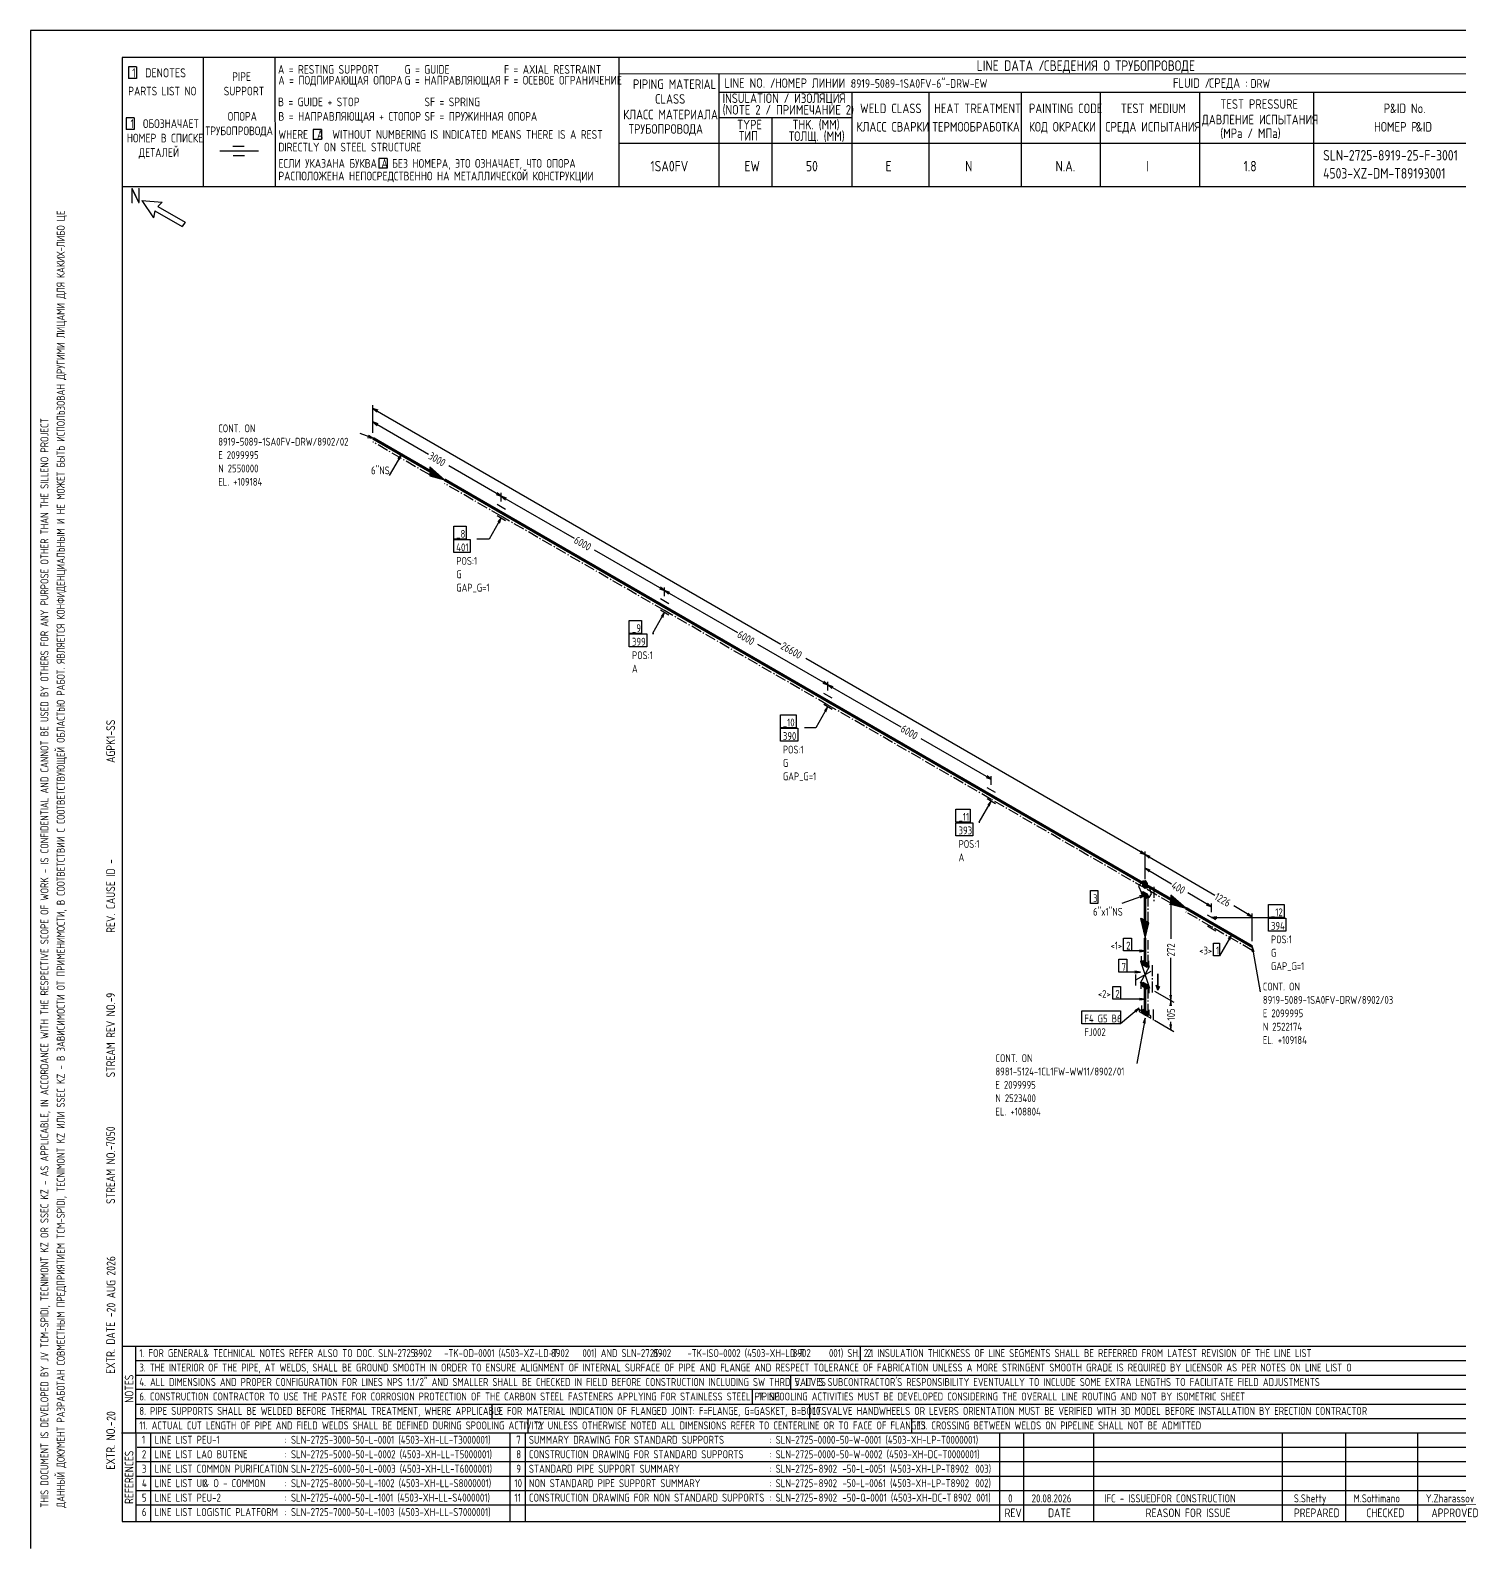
# Model space of a CAD drawing. Extents: x -1005 to 594, y -998 to 420.
# Drawn here: x 0 to 395.2, y 0 to 420 of the extents above; entities that cross this region are included whole.
import ezdxf

# ---------------------------------------------------------------- set-up
doc = ezdxf.new("R2010")
doc.units = 0
doc.linetypes.add('GT111', pattern=[4.5, 3, -0.6, 0.3, -0.6])
doc.styles.add('TTFN17', font='GOST type A')

msp = doc.modelspace()

# ---------------------------------------------------------------- linework, layer by layer
at = {"layer": 'GT_1', "flags": 128}
for points in [[(0, 420), (0, 0)], [(594, 420), (0, 420)], [(589.1, 412.5), (25.4, 412.5)], [(25.4, 412.5), (25.4, 7.5)], [(47.8, 412.5), (47.8, 376.7)], [(67.6, 412.5), (67.7, 376.7)], [(162.7, 412.5), (162.7, 376.7)], [(29.3, 409.9), (27.1, 409.9)], [(27.1, 409.9), (27.1, 406.7)], [(29.3, 409.9), (29.3, 406.7)], [(589.1, 408), (162.7, 407.9)], [(190.3, 407.8), (190.3, 376.7)], [(29.3, 406.7), (27.1, 406.7)], [(190.3, 402.9), (402.7, 402.9)], [(227.1, 402.9), (227.1, 376.7)], [(248.4, 402.9), (248.4, 376.8)], [(273.9, 402.9), (273.9, 376.7)], [(295.8, 402.9), (295.8, 376.7)], [(323.2, 402.9), (323.2, 376.7)], [(354.8, 402.9), (354.8, 376.8)], [(28.7, 395.8), (26.5, 395.8)], [(26.5, 395.8), (26.5, 392.6)], [(28.7, 395.8), (28.7, 392.6)], [(227.1, 395.8), (190.3, 395.8)], [(205, 395.8), (205, 376.7)], [(28.7, 392.6), (26.5, 392.6)], [(80.5, 392.6), (78.2, 392.6)], [(78.2, 392.6), (78.2, 389.8)], [(80.5, 392.6), (80.5, 389.8)], [(63.1, 386.6), (52.4, 386.6)], [(59.1, 387.9), (56, 387.9)], [(80.5, 389.8), (78.2, 389.8)], [(230.2, 388.7), (162.7, 388.7)], [(402.7, 388.7), (226.9, 388.7)], [(59.2, 385.3), (56.1, 385.3)], [(98.6, 384.6), (96.3, 384.6)], [(96.3, 384.6), (96.3, 381.9)], [(98.6, 384.6), (98.6, 381.9)], [(98.6, 381.9), (96.3, 381.9)], [(402.7, 376.7), (25.4, 376.7)], [(30.8, 372.9), (34, 368.1)], [(30.8, 372.9), (36.4, 372.5)], [(34.4, 370.1), (34, 368.1)], [(34.4, 370.1), (42, 365.7)], [(36.4, 372.5), (35.2, 371.3)], [(35.2, 371.3), (42.8, 366.9)], [(42.8, 366.9), (42, 365.7)], [(94.725, 308.675), (94.725, 316.325)], [(96.15, 314.9), (94.725, 315.425), (95.85, 314.45)], [(94.725, 315.425), (207.525, 250.175)], [(94.725, 308.675), (94.725, 312.575)], [(96.15, 311.15), (94.725, 311.675), (95.85, 310.7)], [(94.725, 311.675), (110.1, 302.75)], [(94.725, 307.175), (91.2, 308.45)], [(93.225, 307.4), (94.725, 307.175), (93.45, 307.925)], [(102.6, 302.675), (99.225, 296.825)], [(102.075, 301.25), (102.6, 302.675), (101.625, 301.55)], [(110.4, 298.1), (110.4, 296.75), (114.525, 295.7), (110.4, 299.3), (110.4, 296.9), (114.15, 295.925), (110.4, 299.225), (110.4, 297.125), (113.7, 296.15), (110.4, 299), (110.4, 297.275), (113.325, 296.45), (110.4, 298.85), (110.4, 297.425), (112.95, 296.6), (110.4, 298.7), (110.4, 297.575), (112.5, 296.9), (110.4, 298.55), (110.4, 297.8), (112.2, 297.05), (110.4, 298.325), (110.4, 297.95), (111.75, 297.35), (110.4, 298.175), (110.4, 298.1), (114.525, 295.7)], [(130.2, 291.125), (115.65, 299.525)], [(128.775, 291.65), (130.2, 291.125), (129.075, 292.1)], [(130.2, 289.625), (130.2, 292.025)], [(130.2, 289.625), (130.2, 292.025)], [(131.625, 290.6), (130.2, 291.125), (131.325, 290.15)], [(130.2, 291.125), (150.375, 279.5)], [(131.4, 287.45), (129.075, 288.8)], [(129.075, 285.8), (131.4, 284.45)], [(117.075, 282.875), (120.45, 282.875), (120.45, 279.275), (117.075, 279.275), (117.075, 282.875)], [(130.2, 285.125), (126.825, 279.275), (123.45, 279.275)], [(129.675, 283.7), (130.2, 285.125), (129.225, 284)], [(117.075, 279.125), (121.575, 279.125), (121.575, 275.525), (117.075, 275.525), (117.075, 279.125)], [(175.35, 265.025), (156, 276.2)], [(173.925, 265.55), (175.35, 265.025), (174.225, 266)], [(175.35, 263.525), (175.35, 265.925)], [(175.35, 263.525), (175.35, 265.925)], [(176.775, 264.5), (175.35, 265.025), (176.475, 264.05)], [(175.35, 265.025), (195.525, 253.4)], [(176.55, 261.35), (174.225, 262.7)], [(165.6, 256.775), (168.975, 256.775), (168.975, 253.175), (165.6, 253.175), (165.6, 256.775)], [(175.35, 259.025), (171.975, 253.175), (172.35, 253.175)], [(174.225, 259.7), (176.55, 258.35)], [(174.825, 257.6), (175.35, 259.025), (174.375, 257.9)], [(165.6, 253.025), (170.4, 253.025), (170.4, 249.425), (165.6, 249.425), (165.6, 253.025)], [(220.5, 238.925), (201.15, 250.1)], [(308.175, 191.975), (214.425, 246.2)], [(219.075, 239.45), (220.5, 238.925), (219.375, 239.9)], [(220.5, 237.425), (220.5, 239.825)], [(220.5, 237.425), (220.5, 239.825)], [(221.7, 235.25), (219.375, 236.6)], [(221.925, 238.4), (220.5, 238.925), (221.625, 237.95)], [(220.5, 238.925), (240.675, 227.3)], [(220.5, 232.925), (217.125, 227.075), (214.05, 227.075)], [(219.375, 233.6), (221.7, 232.25)], [(219.975, 231.5), (220.5, 232.925), (219.525, 231.8)], [(207.375, 230.675), (211.725, 230.675), (211.725, 227.075), (207.375, 227.075), (207.375, 230.675)], [(207.375, 226.925), (212.175, 226.925), (212.175, 223.325), (207.375, 223.325), (207.375, 226.925)], [(265.65, 212.825), (246.3, 224)], [(264.225, 213.35), (265.65, 212.825), (264.525, 213.8)], [(266.85, 209.15), (264.525, 210.5)], [(265.65, 211.325), (265.65, 213.725)], [(265.65, 206.825), (262.275, 200.975), (262.5, 200.975)], [(264.525, 207.5), (266.85, 206.15)], [(265.125, 205.4), (265.65, 206.825), (264.675, 205.7)], [(255.9, 204.575), (259.8, 204.575), (259.8, 200.975), (255.9, 200.975), (255.9, 204.575)], [(255.9, 200.825), (260.55, 200.825), (260.55, 197.225), (255.9, 197.225), (255.9, 200.825)], [(306.75, 192.5), (308.175, 191.975), (307.05, 192.95)], [(308.175, 186.725), (308.175, 192.875)], [(308.175, 185.225), (308.175, 192.875)], [(309.6, 191.45), (308.175, 191.975), (309.3, 191)], [(308.175, 191.975), (327.45, 180.8)], [(308.175, 185.225), (308.175, 189.125)], [(308.775, 182.75), (308.175, 182.6), (307.575, 183.425), (307.575, 184.7), (308.175, 184.85), (308.775, 184.025), (308.775, 182.75)], [(309.6, 187.7), (308.175, 188.225), (309.3, 187.25)], [(308.175, 188.225), (315.525, 183.95)], [(293.1, 182.075), (295.125, 182.075), (295.125, 178.475), (293.1, 178.475), (293.1, 182.075)], [(308.175, 180.8), (301.8, 178.475)], [(308.175, 183.725), (307.2, 184.325), (306.375, 183.275), (307.2, 181.4), (309.3, 180.125), (309.975, 181.175), (309.3, 183.125), (308.175, 183.725)], [(306.9, 180.05), (308.175, 180.8), (306.675, 180.575)], [(307.575, 180.5), (307.2, 181.325), (307.575, 181.775), (308.775, 181.1), (309.15, 180.275), (308.775, 179.825), (307.575, 180.5)], [(307.257, 181.2), (308.597, 181.2)], [(307.262, 181.4), (308.242, 181.4)], [(307.348, 181), (308.82, 181)], [(307.439, 180.8), (308.911, 180.8)], [(307.53, 180.6), (309.002, 180.6)], [(307.575, 184.6), (308.357, 184.6)], [(307.575, 184.4), (308.502, 184.4)], [(307.575, 184.2), (308.648, 184.2)], [(307.575, 184), (308.775, 184)], [(307.575, 183.8), (308.775, 183.8)], [(307.575, 183.6), (308.775, 183.6)], [(307.593, 183.4), (308.775, 183.4)], [(307.739, 183.2), (308.775, 183.2)], [(307.884, 183), (308.775, 183)], [(308.03, 182.8), (308.775, 182.8)], [(310.8, 182.225), (316.125, 179.15)], [(315.3, 179.6), (315.3, 178.25), (319.425, 177.2), (315.3, 180.8), (315.3, 178.4), (319.05, 177.425), (315.3, 180.725), (315.3, 178.625), (318.6, 177.65), (315.3, 180.5), (315.3, 178.775), (318.225, 177.95), (315.3, 180.35), (315.3, 178.925), (317.85, 178.1), (315.3, 180.2), (315.3, 179.075), (317.4, 178.4), (315.3, 180.05), (315.3, 179.3), (317.1, 178.55), (315.3, 179.825), (315.3, 179.45), (316.65, 178.85), (315.3, 179.675), (315.3, 179.6), (319.425, 177.2)], [(326.55, 177.575), (320.025, 181.4)], [(307.753, 180.4), (309.093, 180.4)], [(308.108, 180.2), (309.087, 180.2)], [(315.525, 178.1), (315.3, 179.6), (315.075, 178.1)], [(315.3, 179.6), (315.3, 168.65)], [(325.125, 178.1), (326.55, 177.575), (325.425, 178.55)], [(326.55, 176.075), (326.55, 178.475)], [(337.8, 174.8), (332.7, 177.8)], [(342.3, 178.175), (346.65, 178.175), (346.65, 174.575), (342.3, 174.575), (342.3, 178.175)], [(308.175, 173.675), (306.975, 174.35), (308.175, 168.875), (309.225, 173.075), (307.125, 174.275), (308.175, 169.325), (309.15, 173.15), (307.275, 174.2), (308.175, 169.85), (309, 173.225), (307.425, 174.125), (308.175, 170.3), (308.85, 173.3), (307.575, 173.975), (308.175, 170.75), (308.7, 173.375), (307.725, 173.9), (308.175, 171.2), (308.55, 173.45), (307.875, 173.825), (308.175, 171.65), (308.4, 173.525), (308.025, 173.75), (308.175, 172.1), (308.25, 173.6), (308.175, 173.675), (308.175, 168.875)], [(327.75, 173.9), (325.425, 175.25)], [(325.425, 172.25), (327.75, 170.9)], [(328.05, 174.8), (326.55, 174.575), (328.05, 174.35)], [(326.55, 174.575), (342.3, 174.575)], [(336.375, 175.325), (337.8, 174.8), (336.675, 175.775)], [(337.8, 168.05), (337.8, 175.7)], [(342.3, 174.425), (347.1, 174.425), (347.1, 170.825), (342.3, 170.825), (342.3, 174.425)], [(302.25, 168.875), (304.425, 168.875), (304.425, 165.35), (302.25, 165.35), (302.25, 168.875)], [(332.175, 169.85), (328.8, 164)], [(331.65, 168.425), (332.175, 169.85), (331.2, 168.725)], [(308.175, 165.35), (304.425, 165.35)], [(306.675, 165.125), (308.175, 165.35), (306.675, 165.575)], [(307.125, 163.85), (307.125, 162.35), (309.225, 161.15), (309.225, 162.65)], [(327.075, 167.525), (328.8, 167.525), (328.8, 164), (327.075, 164), (327.075, 167.525)], [(338.325, 165.125), (337.8, 166.55), (337.8, 165.05)], [(337.8, 166.55), (340.05, 154.025)], [(300.975, 163.1), (303.15, 163.1), (303.15, 159.5), (300.975, 159.5), (300.975, 163.1)], [(305.4, 159.275), (306.9, 159.5), (305.4, 159.725)], [(309.75, 159.65), (305.55, 157.25)], [(308.175, 161.75), (306.9, 162.5), (309.45, 155), (306.9, 156.5), (309.45, 161), (308.175, 161.75)], [(307.575, 161.45), (307.2, 162.275), (307.575, 162.725), (308.775, 162.05), (309.15, 161.225), (308.775, 160.775), (307.575, 161.45)], [(307.234, 162.2), (308.508, 162.2)], [(307.304, 162.4), (308.153, 162.4)], [(307.325, 162), (308.798, 162)], [(307.416, 161.8), (308.889, 161.8)], [(307.507, 161.6), (308.98, 161.6)], [(307.664, 161.4), (309.07, 161.4)], [(308.019, 161.2), (309.129, 161.2)], [(308.375, 161), (308.962, 161)], [(315.3, 151.625), (315.3, 163.475)], [(299.25, 155.525), (301.425, 155.525), (301.425, 152), (299.25, 152), (299.25, 155.525)], [(306.9, 159.5), (303.15, 159.5)], [(305.55, 158.825), (305.55, 155.825)], [(307.125, 154.85), (307.125, 156.35), (309.225, 155.15), (309.225, 153.65)], [(307.575, 155.45), (307.2, 156.275), (307.575, 156.725), (308.775, 156.05), (309.15, 155.225), (308.775, 154.775), (307.575, 155.45)], [(307.234, 156.2), (308.508, 156.2)], [(307.304, 156.4), (308.153, 156.4)], [(307.325, 156), (308.798, 156)], [(307.416, 155.8), (308.889, 155.8)], [(307.507, 155.6), (308.98, 155.6)], [(307.664, 155.4), (309.07, 155.4)], [(311.7, 159.05), (311.7, 154.475), (311.25, 155.9), (312.15, 155.375), (311.7, 154.475), (311.7, 159.05)], [(308.175, 152), (301.425, 152)], [(306.675, 151.775), (308.175, 152), (306.675, 152.225)], [(308.019, 155.2), (309.129, 155.2)], [(308.375, 155), (308.962, 155)], [(310.8, 154.25), (316.125, 151.175)], [(310.8, 154.25), (316.125, 151.175)], [(315.075, 153.125), (315.3, 151.625), (315.525, 153.125)], [(315.525, 150.125), (315.3, 151.625), (315.075, 150.125)], [(315.3, 151.625), (315.3, 150.35)], [(290.7, 148.775), (301.425, 148.775), (301.425, 145.175), (290.7, 145.175), (290.7, 148.775)], [(306.6, 149.525), (301.425, 145.175)], [(305.625, 148.4), (306.6, 149.525), (305.325, 148.775)], [(308.175, 148.25), (306.6, 149.15), (306.6, 148.55), (309.75, 146.75), (309.75, 147.35), (308.175, 148.25)], [(307.2, 150.275), (307.2, 148.85)], [(307.575, 147.95), (307.2, 148.775), (307.575, 149.225), (308.775, 148.55), (309.15, 147.725), (308.775, 147.275), (307.575, 147.95)], [(307.221, 148.8), (308.331, 148.8)], [(307.28, 148.6), (308.686, 148.6)], [(307.37, 148.4), (308.843, 148.4)], [(307.388, 149), (307.975, 149)], [(307.461, 148.2), (308.934, 148.2)], [(307.552, 148), (309.025, 148)], [(307.842, 147.8), (309.116, 147.8)], [(308.197, 147.6), (309.046, 147.6)], [(309.225, 149.075), (309.225, 147.65)], [(308.175, 146.75), (305.925, 134.225)], [(308.175, 145.25), (308.175, 146.75), (307.65, 145.325)], [(310.8, 146.15), (316.125, 143.075)], [(315.075, 145.025), (315.3, 143.525), (315.525, 145.025)], [(315.3, 143.525), (315.3, 145.775)], [(25.3, 56), (402.7, 56)], [(29.1, 56), (29.2, 7.5)], [(229.4, 56), (229.4, 52)], [(29.1, 52), (402.7, 52)], [(29.1, 48), (402.7, 48)], [(210.2, 48), (210.2, 44)], [(402.7, 44), (29.1, 44)], [(199.6, 44), (199.6, 40)], [(29.2, 40), (402.7, 40)], [(127.6, 40), (127.6, 36)], [(215.4, 40), (215.4, 36)], [(29.1, 36), (402.7, 36)], [(137.5, 36), (137.5, 32)], [(243.6, 36), (243.6, 32)], [(25.2, 32), (402.7, 32)], [(33.2, 32), (33.2, 7.6)], [(132.6, 32), (132.6, 7.6)], [(136.8, 32), (136.8, 7.6)], [(267.9, 32), (267.9, 7.5)], [(274.6, 32), (274.6, 7.5)], [(293.9, 32), (293.9, 7.5)], [(346.1, 32), (346.1, 7.5)], [(363.6, 32), (363.6, 7.5)], [(383.5, 32), (383.5, 7.5)], [(402.7, 28), (29.5, 28)], [(402.7, 24), (29.1, 24)], [(402.7, 20), (29.1, 20)], [(402.7, 16), (29.1, 16)], [(402.7, 12), (29.2, 12)], [(25.4, 7.5), (589.1, 7.5)], [(0, 0), (0, 0)]]:
    msp.add_lwpolyline(points, dxfattribs=at)
at = {"layer": 'GT_1', "const_width": 0.8, "flags": 128}
for points in [[(94.725, 307.175), (110.4, 298.1)], [(114.525, 295.7), (130.2, 286.625)], [(130.2, 286.625), (175.35, 260.525)], [(175.35, 260.525), (220.5, 234.425)], [(220.5, 234.425), (265.65, 208.325)], [(265.65, 208.325), (308.175, 183.725)], [(308.175, 183.725), (315.3, 179.6)], [(308.175, 180.8), (308.175, 173.675)], [(319.425, 177.2), (326.55, 173.075)], [(326.55, 173.075), (337.8, 166.55)], [(308.175, 168.875), (308.175, 161.75)], [(308.175, 155.75), (308.175, 148.25)]]:
    msp.add_lwpolyline(points, dxfattribs=at)
at = {"layer": 'GT_1', "linetype": 'GT111', "flags": 128}
for points in [[(110.4, 297.05), (94.725, 306.125)], [(130.2, 285.575), (114.525, 294.65)], [(175.35, 259.475), (130.2, 285.575)], [(220.5, 233.375), (175.35, 259.475)], [(265.65, 207.275), (220.5, 233.375)], [(308.175, 182.675), (265.65, 207.275)], [(315.3, 178.55), (308.175, 182.675)], [(310.65, 183.05), (310.65, 178.625)], [(309.075, 173.15), (309.075, 180.275)], [(326.55, 172.025), (319.425, 176.15)], [(309.075, 161.225), (309.075, 168.35)], [(337.8, 165.5), (326.55, 172.025)], [(310.125, 161.375), (310.125, 153.875)], [(309.075, 147.725), (309.075, 155.225)], [(310.425, 149.15), (310.425, 145.625)]]:
    msp.add_lwpolyline(points, dxfattribs=at)

# ---------------------------------------------------------------- texts
at = {"layer": 'GT_1', "style": 'TTFN17'}
for s, height, p in [('LINE DATA /', 2.8875, (261.633, 408.8)), ('СВЕДЕНИЯ О ТРУБОПРОВОДЕ', 2.8875, (280.233, 408.8)), (' 1  DENOTES', 2.5025, (26.875, 407)), (' PIPE', 2.4062, (54.561, 406)), ('A = RESTING SUPPORT', 2.40625, (68.461, 408)), ('A = ПОДПИРАЮЩАЯ ОПОРА', 2.40625, (68.561, 405)), ('G = GUIDE', 2.4062, (103.461, 408)), ('G = НАПРАВЛЯЮЩАЯ', 2.40625, (103.461, 405)), ('F = AXIAL RESTRAINT', 2.40625, (130.961, 408)), ('F = ОСЕВОЕ ОГРАНИЧЕНИЕ', 2.40625, (130.961, 405)), ('PARTS LIST NO', 2.40625, (27.061, 402)), ('SUPPORT', 2.4062, (53.461, 402)), ('PIPING MATERIAL', 2.64687, (166.597, 403.8)), ('LINE NO. /', 2.6469, (191.897, 404.1)), ('НОМЕР ЛИНИИ :', 2.59875, (205.89, 404.1)), ('8919-5089-1SA0FV-6"-DRW-EW', 2.40625, (226.861, 404.1)), ('FLUID /', 2.6469, (315.897, 404.1)), ('СРЕДА :', 2.6469, (325.897, 404.1)), ('DRW', 2.4062, (337.361, 404.1)), ('B = GUIDE + STOP', 2.40625, (68.461, 399)), ('SF = SPRING', 2.40625, (108.961, 399)), ('CLASS', 2.6469, (172.697, 399.7)), ('(NOTE 2 / ПРИМЕЧАНИЕ 2)', 2.64687, (191.397, 396.7)), ('INSULATION / ИЗОЛЯЦИЯ', 2.64687, (191.397, 399.9)), ('WELD CLASS', 2.6469, (229.397, 397.1)), ('HEAT TREATMENT', 2.64687, (249.897, 397.1)), ('PAINTING CODE', 2.64687, (276.097, 397.1)), ('TEST MEDIUM', 2.64687, (301.497, 397.1)), ('TEST PRESSURE', 2.64687, (328.997, 398.3)), ('P', 2.647, (374.197, 397.1)), ('&ID No.', 2.6469, (375.908, 397.1)), (' 1  ОБОЗНАЧАЕТ', 2.40625, (26.461, 393)), ('ОПОРА', 2.4062, (54.561, 395)), ('B = НАПРАВЛЯЮЩАЯ + СТОПОР', 2.40625, (68.561, 395)), ('SF = ПРУЖИННАЯ ОПОРА', 2.40625, (108.961, 395)), ('КЛАСС МАТЕРИАЛА', 2.64687, (163.897, 395.4)), ('TYPE', 2.6469, (195.397, 392.6)), ('THK. (MM)', 2.6469, (210.697, 392.6)), ('ДАВЛЕНИЕ ИСПЫТАНИЯ', 2.64687, (323.897, 394)), ('НОМЕР В СПИСКЕ', 2.40625, (26.661, 389)), ('ТРУБОПРОВОДА', 2.40625, (48.361, 391)), ('WHERE  A  WITHOUT NUMBERING IS INDICATED MEANS THERE IS A REST', 2.40625, (68.561, 390)), ('ТРУБОПРОВОДА', 2.64687, (165.397, 391.4)), ('ТИП', 2.6469, (195.897, 389.5)), ('ТОЛЩ. (ММ)', 2.6469, (209.697, 389.4)), ('КЛАСС СВАРКИ', 2.64687, (228.397, 392)), ('ТЕРМООБРАБОТКА', 2.64687, (249.397, 392)), ('КОД ОКРАСКИ', 2.64687, (276.097, 392)), ('СРЕДА ИСПЫТАНИЯ', 2.64687, (297.197, 392)), ('(MPa / МПа)', 2.64687, (328.997, 390.2)), ('НОМЕР P', 2.6469, (371.497, 392)), ('&ID', 2.6469, (383.097, 392)), ('ДЕТАЛЕЙ', 2.4062, (29.961, 385)), ('DIRECTLY ON STEEL STRUCTURE', 2.40625, (68.561, 386.5)), ('SLN-2725-8919-25-F-3001', 2.8875, (357.433, 384)), ('ЕСЛИ УКАЗАНА БУКВА A БЕЗ НОМЕРА, ЭТО ОЗНАЧАЕТ, ЧТО ОПОРА', 2.40625, (68.561, 382)), ('1SA0FV', 2.8875, (171.433, 381)), ('EW', 2.8875, (197.433, 381)), ('50', 2.8875, (214.433, 381)), ('E', 2.888, (236.433, 381)), ('N', 2.888, (258.433, 381)), ('N.A.', 2.8875, (283.433, 381)), ('I', 2.888, (308.433, 381)), ('1.8', 2.8875, (335.433, 381)), ('РАСПОЛОЖЕНА НЕПОСРЕДСТВЕННО НА МЕТАЛЛИЧЕСКОЙ КОНСТРУКЦИИ', 2.40625, (68.561, 378.5)), ('4503-XZ-DM-T89193001', 2.8875, (357.433, 379)), ('N', 4.331, (27.55, 372.1)), ('CONT. ON', 2.1656, (51.939, 308.825)), ('8919-5089-1SA0FV-DRW/8902/02', 2.16562, (51.939, 305.128)), ('E 2099995', 2.1656, (51.939, 301.43)), ('N 2550000', 2.1656, (51.939, 297.733)), ('6"NS', 2.1656, (94.197, 297.2)), ('EL. +109184', 2.16562, (51.939, 294.035)), ('_8', 2.1656, (117.75, 279.65)), ('401', 2.1656, (117.75, 275.9)), ('POS:1', 2.1656, (117.75, 272.15)), ('G', 2.166, (117.75, 268.453)), ('GAP_G=1', 2.1656, (117.75, 264.755)), ('_9', 2.1656, (166.333, 253.55)), ('399', 2.1656, (166.333, 249.8)), ('POS:1', 2.1656, (166.333, 246.05)), ('A', 2.166, (166.333, 242.353)), ('_10', 2.1656, (208.05, 227.45)), ('390', 2.1656, (208.05, 223.7)), ('POS:1', 2.1656, (208.05, 219.95)), ('G', 2.166, (208.05, 216.253)), ('GAP_G=1', 2.1656, (208.05, 212.555)), ('_11', 2.1656, (256.633, 201.35)), ('393', 2.1656, (256.633, 197.6)), ('POS:1', 2.1656, (256.633, 193.85)), ('A', 2.166, (256.633, 190.153)), ('3', 2.166, (293.815, 178.85)), ('6"x1"NS', 2.1656, (293.815, 175.1)), ('_12', 2.1656, (343, 174.95)), ('394', 2.1656, (343, 171.2)), ('POS:1', 2.1656, (343, 167.45)), ('<1>', 2.1656, (298.617, 165.725)), ('2', 2.166, (302.975, 165.725)), ('<3>', 2.1656, (323.146, 164.375)), ('1', 2.166, (327.816, 164.375)), ('G', 2.166, (343, 163.753)), ('7', 2.166, (301.7, 159.875)), ('GAP_G=1', 2.1656, (343, 160.055)), ('CONT. ON', 2.1656, (340.75, 154.4)), ('<2>', 2.1656, (295.15, 152.375)), ('2', 2.166, (299.975, 152.375)), ('8919-5089-1SA0FV-DRW/8902/03', 2.16562, (340.75, 150.703)), ('F4 G5 B6', 2.1656, (291.416, 145.55)), ('E 2099995', 2.1656, (340.75, 147.005)), ('FJ002', 2.1656, (291.416, 141.8)), ('N 2522174', 2.1656, (340.75, 143.308)), ('EL. +109184', 2.16562, (340.75, 139.61)), ('CONT. ON', 2.1656, (266.815, 134.6)), ('8981-5124-1CL1FW-WW11/8902/01', 2.16562, (266.815, 130.903)), ('E 2099995', 2.1656, (266.815, 127.205)), ('N 2523400', 2.1656, (266.815, 123.508)), ('EL. +108804', 2.16562, (266.815, 119.81)), ('1. FOR GENERAL', 2.18487, (30.128, 53)), ('& TECHNICAL NOTES REFER ALSO TO DOC. SLN-2725-      -TK-OD-0001 (4503-XZ-LD-T      001) AND SLN-2725-      -TK-ISO-0002 (4503-XH-LD-T      001) SH. 2.1', 2.18487, (47.868, 53)), ('8902', 2.1849, (105.928, 53)), ('8902', 2.1849, (143.928, 53)), ('8902', 2.1849, (172.128, 53)), ('8902', 2.1849, (210.728, 53)), ('2. INSULATION THICKNESS OF LINE SEGMENTS SHALL BE REFERRED FROM LATEST REVISION OF THE LINE LIST', 2.18487, (231.328, 53)), ('3. THE INTERIOR OF THE PIPE, AT WELDS, SHALL BE GROUND SMOOTH IN ORDER TO ENSURE ALIGNMENT OF INTERNAL SURFACE OF PIPE AND FLANGE AND RESPECT TOLERANCE OF FABRICATION UNLESS A MORE STRINGENT SMOOTH GRADE IS REQUIRED BY LICENSOR AS PER NOTES ON LINE LIST O', 2.18487, (30.128, 49)), ('4. ALL DIMENSIONS AND PROPER CONFIGURATION FOR LINES NPS 1.1/2" AND SMALLER SHALL BE CHECKED IN FIELD BEFORE CONSTRUCTION INCLUDING SW THRD VALVES', 2.18487, (30.128, 45)), ("5. IT IS SUBCONTRACTOR'S RESPONSIBILITY EVENTUALLY TO INCLUDE SOME EXTRA LENGTHS TO FACILITATE FIELD ADJUSTMENTS", 2.18487, (211.328, 45)), ('6. CONSTRUCTION CONTRACTOR TO USE THE PASTE FOR CORROSION PROTECTION OF THE CARBON STEEL FASTENERS APPLYING FOR STAINLESS STEEL PIPING', 2.18487, (30.128, 41)), ('7. SPOOLING ACTIVITIES MUST BE DEVELOPED CONSIDERING THE OVERALL LINE ROUTING AND NOT BY ISOMETRIC SHEET', 2.18487, (201.328, 41)), ('8. PIPE SUPPORTS SHALL BE WELDED BEFORE THERMAL TREATMENT, WHERE APPLICABLE', 2.18487, (30.128, 37)), ('9. FOR MATERIAL INDICATION OF FLANGED JOINT: F=FLANGE, G=GASKET, B=BOLTS', 2.18487, (128.828, 37)), ('10. VALVE HANDWHEELS OR LEVERS ORIENTATION MUST BE VERIFIED WITH 3D MODEL BEFORE INSTALLATION BY ERECTION CONTRACTOR', 2.18487, (216.328, 37)), ('11. ACTUAL CUT LENGTH OF PIPE AND FIELD WELDS SHALL BE DEFINED DURING SPOOLING ACTIVITY', 2.18487, (30.128, 33)), ('12. UNLESS OTHERWISE NOTED ALL DIMENSIONS REFER TO CENTERLINE OR TO FACE OF FLANGES', 2.18487, (139.328, 33)), ('13. CROSSING BETWEEN WELDS ON PIPELINE SHALL NOT BE ADMITTED', 2.18487, (245.328, 33)), ('1', 2.214, (30.832, 29)), ('LINE LIST PEU-1', 2.21375, (34.332, 29)), (': SLN-2725-3000-50-L-0001 (4503-XH-LL-T3000001)', 2.21375, (70.332, 29)), ('7', 2.214, (134.332, 29)), ('SUMMARY DRAWING FOR STANDARD SUPPORTS', 2.21375, (137.832, 29)), (': SLN-2725-0000-50-W-0001 (4503-XH-LP-T0000001)', 2.21375, (204.332, 29)), ('2', 2.214, (30.832, 25)), ('LINE LIST LAO BUTENE', 2.21375, (34.332, 25)), (': SLN-2725-5000-50-L-0002 (4503-XH-LL-T5000001)', 2.21375, (70.332, 25)), ('8', 2.214, (134.332, 25)), ('CONSTRUCTION DRAWING FOR STANDARD SUPPORTS', 2.21375, (137.832, 25)), (': SLN-2725-0000-50-W-0002 (4503-XH-DC-T0000001)', 2.21375, (204.332, 25)), ('3', 2.214, (30.832, 21)), ('LINE LIST COMMON PURIFICATION', 2.21375, (34.332, 21)), (': SLN-2725-6000-50-L-0003 (4503-XH-LL-T6000001)', 2.21375, (70.332, 21)), ('9', 2.214, (134.332, 21)), ('STANDARD PIPE SUPPORT SUMMARY', 2.21375, (137.832, 21)), (': SLN-2725-      -50-L-0051 (4503-XH-LP-T      003)', 2.21375, (204.332, 21)), ('8902', 2.2138, (217.932, 21)), ('8902', 2.2138, (254.332, 21)), ('4', 2.214, (30.832, 17)), ('LINE LIST UI', 2.21375, (34.332, 17)), ('& O - COMMON', 2.21375, (47.849, 17)), (': SLN-2725-8000-50-L-1002 (4503-XH-LL-S8000001)', 2.21375, (70.332, 17)), ('10', 2.2138, (133.832, 17)), ('NON STANDARD PIPE SUPPORT SUMMARY', 2.21375, (137.832, 17)), (': SLN-2725-      -50-L-0061 (4503-XH-LP-T      002)', 2.21375, (204.332, 17)), ('8902', 2.2138, (217.932, 17)), ('8902', 2.2138, (254.432, 17)), ('5', 2.214, (30.832, 13)), ('LINE LIST PEU-2', 2.21375, (34.332, 13)), (': SLN-2725-4000-50-L-1001 (4503-XH-LL-S4000001)', 2.21375, (70.332, 13)), ('11', 2.2138, (133.832, 13)), ('CONSTRUCTION DRAWING FOR NON STANDARD SUPPORTS', 2.21375, (137.832, 13)), (': SLN-2725-      -50-Q-0001 (4503-XH-DC-T      001)', 2.21375, (204.332, 13)), ('8902', 2.2138, (217.932, 13)), ('8902', 2.2138, (255.132, 13)), ('0', 2.214, (270.332, 12.8)), ('20.08.2026', 2.2138, (276.832, 12.8)), ('IFC - ISSUEDFOR CONSTRUCTION', 2.21375, (296.932, 12.8)), ('S.Shetty', 2.2138, (349.332, 12.8)), ('M.Sottimano', 2.21375, (365.832, 12.8)), ('Y.Zharassov', 2.21375, (385.832, 12.8)), ('6', 2.214, (30.832, 9)), ('LINE LIST LOGISTIC PLATFORM', 2.21375, (34.332, 9)), (': SLN-2725-7000-50-L-1003 (4503-XH-LL-S7000001)', 2.21375, (70.332, 9)), ('REV', 2.4062, (269.361, 8.7)), ('DATE', 2.4062, (281.361, 8.7)), ('REASON FOR ISSUE', 2.40625, (308.361, 8.7)), ('PREPARED', 2.4062, (349.361, 8.7)), ('CHECKED', 2.4062, (369.361, 8.7)), ('APPROVED', 2.4062, (387.361, 8.7))]:
    msp.add_text(s, height=height, dxfattribs=at).set_placement(p)
for s, height, rotation, p in [('ДАННЫЙ ДОКУМЕНТ РАЗРАБОТАН СОВМЕСТНЫМ ПРЕДПРИЯТИЕМ TCM-SPIDI, TECNIMONT KZ ИЛИ SSEC KZ - В ЗАВИСИМОСТИ ОТ ПРИМЕНИМОСТИ, В СООТВЕТСТВИИ С СООТВЕТСТВУЮЩЕЙ ОБЛАСТЬЮ РАБОТ. ЯВЛЯЕТСЯ КОНФИДЕНЦИАЛЬНЫМ И НЕ МОЖЕТ БЫТЬ ИСПОЛЬЗОВАН ДРУГИМИ ЛИЦАМИ ДЛЯ КАКИХ-ЛИБО ЦЕ', 2.21375, 90, (9.5, 11.332)), ('THIS DOCUMENT IS DEVELOPED BY JV TCM-SPIDI, TECNIMONT KZ OR SSEC KZ - AS APPLICABLE, IN ACCORDANCE WITH THE RESPECTIVE SCOPE OF WORK - IS CONFIDENTIAL AND CANNOT BE USED BY OTHERS FOR ANY PURPOSE OTHER THAN THE SILLENO PROJECT', 2.21375, 90, (5, 11.332)), ('3000', 2.1656, -30, (109.823, 301.625)), ('6000', 2.1656, -30, (150.069, 278.338)), ('6000', 2.1656, -30, (195.219, 252.238)), ('26600', 2.1656, -30, (207.232, 249.063)), ('AGPK1-SS', 2.4062, 90, (23.4, 217.361)), ('6000', 2.1656, -30, (240.369, 226.138)), ('REV. CAUSE ID -', 2.40625, 90, (23.4, 170.361)), ('400', 2.1656, -30, (315.263, 182.813)), ('1226', 2.1656, -30, (327.153, 179.684)), ('272', 2.1656, 90, (316.445, 163.837)), ('STREAM REV NO.-', 2.40625, 90, (23.4, 130.361)), ('9', 2.406, 90, (23.4, 152.361)), ('105', 2.1656, 90, (316.445, 146.11)), ('7050', 2.4062, 90, (23.4, 111.361)), ('STREAM NO.-', 2.40625, 90, (23.4, 95.361)), ('20 AUG 2026', 2.40625, 90, (23.5, 65.361)), ('EXTR. DATE -', 2.40625, 90, (23.4, 48.361)), ('NOTES', 2.4062, 90, (28.5, 40.361)), ('20', 2.4062, 90, (23.5, 35.361)), ('EXTR. NO.-', 2.4062, 90, (23.4, 21.861)), ('REFERENCES', 2.4062, 90, (28.5, 12.361))]:
    msp.add_text(s, height=height, rotation=rotation, dxfattribs=at).set_placement(p)

doc.saveas('drawing.dxf')
